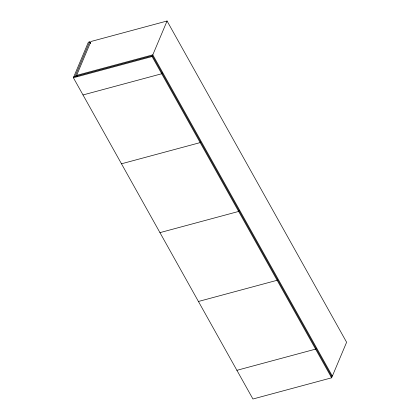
<?xml version="1.0" encoding="UTF-8"?>
<svg xmlns="http://www.w3.org/2000/svg" width="420" height="420" viewBox="0 0 420 420"><rect width="100%" height="100%" fill="white"/><g stroke="black" fill="none" stroke-linecap="round" stroke-linejoin="round"><path stroke-width="0.63" d="M73.747 76.897L152.444 55.703L331.989 376.961L331.632 377.806L252.934 399L73.39 77.742L88.368 42.194L89.633 41.853L90.568 43.517M75.012 76.55L89.633 41.853M77.28 76.508L76.639 75.364L90.904 41.512L167.066 21L346.61 342.258L332.346 376.115L331.086 376.451M331.632 377.806L152.087 56.548L152.444 55.703M332.346 376.115L152.801 54.852L167.066 21M162.062 72.912L161.705 73.757L83.008 94.952M200.54 141.75L200.183 142.601L121.48 163.795M239.012 210.593L238.655 211.439L159.957 232.633M277.483 279.437L277.127 280.282L198.429 301.476M315.961 348.274L315.604 349.125L236.901 370.314M76.639 75.364L152.801 54.852M73.39 77.742L152.087 56.548"/></g></svg>
